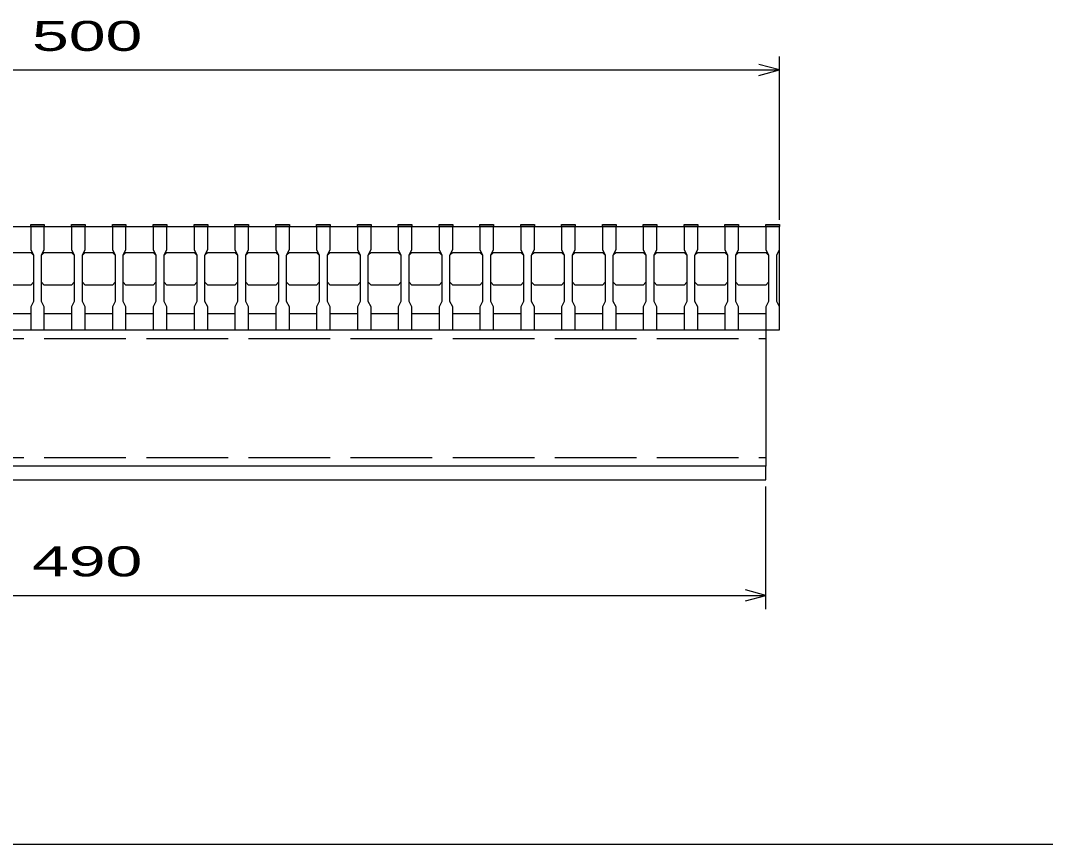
# Model space of a CAD drawing. Units: millimetres, scale not verified. Extents: x -910 to 866, y -641 to 527.
# Drawn here: x -489.8 to -113.3, y -573.2 to -270.6 of the extents above; entities that cross this region are included whole.
import ezdxf
from ezdxf.enums import TextEntityAlignment as Align

# ---------------------------------------------------------------- set-up
doc = ezdxf.new("R2010")
doc.units = ezdxf.units.MM
doc.header["$LTSCALE"] = 5
doc.linetypes.add('DASHED', pattern=[7.5, 6, -1.5])
for name, color, linetype, lineweight in [('0_2', 150, 'Continuous', 25), ('16', 3, 'Continuous', 25), ('22', 4, 'Continuous', 25)]:
    doc.layers.add(name, color=color, linetype=linetype, lineweight=lineweight)
doc.styles.add('ベクトル', font='')
doc.styles.get('ベクトル').set_extended_font_data('ベクトル')

msp = doc.modelspace()

# ---------------------------------------------------------------- linework, layer by layer
at = {"layer": '0_2'}
msp.add_line((865.5, -573.25), (-864.5, -573.25), dxfattribs=at)
at = {"layer": '16'}
for p, q in [((-711, -346.25), (-211, -346.25)), ((-486, -346.25), (-486, -345.55)), ((-486, -345.55), (-481, -345.55)), ((-486, -346.25), (-486, -354.75)), ((-481, -346.25), (-486, -346.25)), ((-481, -345.55), (-481, -346.25)), ((-481, -354.75), (-481, -346.25)), ((-471, -346.25), (-471, -345.55)), ((-471, -345.55), (-466, -345.55)), ((-471, -346.25), (-471, -354.75)), ((-466, -346.25), (-471, -346.25)), ((-466, -345.55), (-466, -346.25)), ((-466, -354.75), (-466, -346.25)), ((-456, -346.25), (-456, -345.55)), ((-456, -345.55), (-451, -345.55)), ((-456, -346.25), (-456, -354.75)), ((-451, -346.25), (-456, -346.25)), ((-451, -345.55), (-451, -346.25)), ((-451, -354.75), (-451, -346.25)), ((-441, -346.25), (-441, -345.55)), ((-441, -345.55), (-436, -345.55)), ((-441, -346.25), (-441, -354.75)), ((-436, -346.25), (-441, -346.25)), ((-436, -345.55), (-436, -346.25)), ((-436, -354.75), (-436, -346.25)), ((-426, -346.25), (-426, -345.55)), ((-426, -345.55), (-421, -345.55)), ((-426, -346.25), (-426, -354.75)), ((-421, -346.25), (-426, -346.25)), ((-421, -345.55), (-421, -346.25)), ((-421, -354.75), (-421, -346.25)), ((-411, -346.25), (-411, -345.55)), ((-411, -345.55), (-406, -345.55)), ((-411, -346.25), (-411, -354.75)), ((-406, -346.25), (-411, -346.25)), ((-406, -345.55), (-406, -346.25)), ((-406, -354.75), (-406, -346.25)), ((-396, -346.25), (-396, -345.55)), ((-396, -345.55), (-391, -345.55)), ((-396, -346.25), (-396, -354.75)), ((-391, -346.25), (-396, -346.25)), ((-391, -345.55), (-391, -346.25)), ((-391, -354.75), (-391, -346.25)), ((-381, -346.25), (-381, -345.55)), ((-381, -345.55), (-376, -345.55)), ((-381, -346.25), (-381, -354.75)), ((-376, -346.25), (-381, -346.25)), ((-376, -345.55), (-376, -346.25)), ((-376, -354.75), (-376, -346.25)), ((-366, -346.25), (-366, -345.55)), ((-366, -345.55), (-361, -345.55)), ((-366, -346.25), (-366, -354.75)), ((-361, -346.25), (-366, -346.25)), ((-361, -345.55), (-361, -346.25)), ((-361, -354.75), (-361, -346.25)), ((-351, -346.25), (-351, -345.55)), ((-351, -345.55), (-346, -345.55)), ((-351, -346.25), (-351, -354.75)), ((-346, -346.25), (-351, -346.25)), ((-346, -345.55), (-346, -346.25)), ((-346, -354.75), (-346, -346.25)), ((-336, -346.25), (-336, -345.55)), ((-336, -345.55), (-331, -345.55)), ((-336, -346.25), (-336, -354.75)), ((-331, -346.25), (-336, -346.25)), ((-331, -345.55), (-331, -346.25)), ((-331, -354.75), (-331, -346.25)), ((-321, -346.25), (-321, -345.55)), ((-321, -345.55), (-316, -345.55)), ((-321, -346.25), (-321, -354.75)), ((-316, -346.25), (-321, -346.25)), ((-316, -345.55), (-316, -346.25)), ((-316, -354.75), (-316, -346.25)), ((-306, -346.25), (-306, -345.55)), ((-306, -345.55), (-301, -345.55)), ((-306, -346.25), (-306, -354.75)), ((-301, -346.25), (-306, -346.25)), ((-301, -345.55), (-301, -346.25)), ((-301, -354.75), (-301, -346.25)), ((-291, -346.25), (-291, -345.55)), ((-291, -345.55), (-286, -345.55)), ((-291, -346.25), (-291, -354.75)), ((-286, -346.25), (-291, -346.25)), ((-286, -345.55), (-286, -346.25)), ((-286, -354.75), (-286, -346.25)), ((-276, -346.25), (-276, -345.55)), ((-276, -345.55), (-271, -345.55)), ((-276, -346.25), (-276, -354.75)), ((-271, -346.25), (-276, -346.25)), ((-271, -345.55), (-271, -346.25)), ((-271, -354.75), (-271, -346.25)), ((-261, -346.25), (-261, -345.55)), ((-261, -345.55), (-256, -345.55)), ((-261, -346.25), (-261, -354.75)), ((-256, -346.25), (-261, -346.25)), ((-256, -345.55), (-256, -346.25)), ((-256, -354.75), (-256, -346.25)), ((-246, -346.25), (-246, -345.55)), ((-246, -345.55), (-241, -345.55)), ((-246, -346.25), (-246, -354.75)), ((-241, -346.25), (-246, -346.25)), ((-241, -345.55), (-241, -346.25)), ((-241, -354.75), (-241, -346.25)), ((-231, -346.25), (-231, -345.55)), ((-231, -345.55), (-226, -345.55)), ((-231, -346.25), (-231, -354.75)), ((-226, -346.25), (-231, -346.25)), ((-226, -345.55), (-226, -346.25)), ((-226, -354.75), (-226, -346.25)), ((-216, -346.25), (-216, -345.55)), ((-216, -345.55), (-211, -345.55)), ((-216, -346.25), (-216, -354.75)), ((-211, -346.25), (-216, -346.25)), ((-211, -345.55), (-211, -346.25)), ((-211, -354.75), (-211, -346.25)), ((-211, -378.25), (-211, -346.25)), ((-496, -355.75), (-486, -355.75)), ((-486, -354.75), (-485, -356.75)), ((-486, -355.75), (-485, -356.75)), ((-485, -356.75), (-485, -373.75)), ((-482, -356.75), (-481, -354.75)), ((-482, -356.75), (-481, -355.75)), ((-482, -373.75), (-482, -356.75)), ((-481, -355.75), (-471, -355.75)), ((-471, -354.75), (-470, -356.75)), ((-471, -355.75), (-470, -356.75)), ((-470, -356.75), (-470, -373.75)), ((-467, -356.75), (-466, -354.75)), ((-467, -356.75), (-466, -355.75)), ((-467, -373.75), (-467, -356.75)), ((-466, -355.75), (-456, -355.75)), ((-456, -354.75), (-455, -356.75)), ((-456, -355.75), (-455, -356.75)), ((-455, -356.75), (-455, -373.75)), ((-452, -356.75), (-451, -354.75)), ((-452, -356.75), (-451, -355.75)), ((-452, -373.75), (-452, -356.75)), ((-451, -355.75), (-441, -355.75)), ((-441, -354.75), (-440, -356.75)), ((-441, -355.75), (-440, -356.75)), ((-440, -356.75), (-440, -373.75)), ((-437, -356.75), (-436, -354.75)), ((-437, -356.75), (-436, -355.75)), ((-437, -373.75), (-437, -356.75)), ((-436, -355.75), (-426, -355.75)), ((-426, -354.75), (-425, -356.75)), ((-426, -355.75), (-425, -356.75)), ((-425, -356.75), (-425, -373.75)), ((-422, -356.75), (-421, -354.75)), ((-422, -356.75), (-421, -355.75)), ((-422, -373.75), (-422, -356.75)), ((-421, -355.75), (-411, -355.75)), ((-411, -354.75), (-410, -356.75)), ((-411, -355.75), (-410, -356.75)), ((-410, -356.75), (-410, -373.75)), ((-407, -356.75), (-406, -354.75)), ((-407, -356.75), (-406, -355.75)), ((-407, -373.75), (-407, -356.75)), ((-406, -355.75), (-396, -355.75)), ((-396, -354.75), (-395, -356.75)), ((-396, -355.75), (-395, -356.75)), ((-395, -356.75), (-395, -373.75)), ((-392, -356.75), (-391, -354.75)), ((-392, -356.75), (-391, -355.75)), ((-392, -373.75), (-392, -356.75)), ((-391, -355.75), (-381, -355.75)), ((-381, -354.75), (-380, -356.75)), ((-381, -355.75), (-380, -356.75)), ((-380, -356.75), (-380, -373.75)), ((-377, -356.75), (-376, -354.75)), ((-377, -356.75), (-376, -355.75)), ((-377, -373.75), (-377, -356.75)), ((-376, -355.75), (-366, -355.75)), ((-366, -354.75), (-365, -356.75)), ((-366, -355.75), (-365, -356.75)), ((-365, -356.75), (-365, -373.75)), ((-362, -356.75), (-361, -354.75)), ((-362, -356.75), (-361, -355.75)), ((-362, -373.75), (-362, -356.75)), ((-361, -355.75), (-351, -355.75)), ((-351, -354.75), (-350, -356.75)), ((-351, -355.75), (-350, -356.75)), ((-350, -356.75), (-350, -373.75)), ((-347, -356.75), (-346, -354.75)), ((-347, -356.75), (-346, -355.75)), ((-347, -373.75), (-347, -356.75)), ((-346, -355.75), (-336, -355.75)), ((-336, -354.75), (-335, -356.75)), ((-336, -355.75), (-335, -356.75)), ((-335, -356.75), (-335, -373.75)), ((-332, -356.75), (-331, -354.75)), ((-332, -356.75), (-331, -355.75)), ((-332, -373.75), (-332, -356.75)), ((-331, -355.75), (-321, -355.75)), ((-321, -354.75), (-320, -356.75)), ((-321, -355.75), (-320, -356.75)), ((-320, -356.75), (-320, -373.75)), ((-317, -356.75), (-316, -354.75)), ((-317, -356.75), (-316, -355.75)), ((-317, -373.75), (-317, -356.75)), ((-316, -355.75), (-306, -355.75)), ((-306, -354.75), (-305, -356.75)), ((-306, -355.75), (-305, -356.75)), ((-305, -356.75), (-305, -373.75)), ((-302, -356.75), (-301, -354.75)), ((-302, -356.75), (-301, -355.75)), ((-302, -373.75), (-302, -356.75)), ((-301, -355.75), (-291, -355.75)), ((-291, -354.75), (-290, -356.75)), ((-291, -355.75), (-290, -356.75)), ((-290, -356.75), (-290, -373.75)), ((-287, -356.75), (-286, -354.75)), ((-287, -356.75), (-286, -355.75)), ((-287, -373.75), (-287, -356.75)), ((-286, -355.75), (-276, -355.75)), ((-276, -354.75), (-275, -356.75)), ((-276, -355.75), (-275, -356.75)), ((-275, -356.75), (-275, -373.75)), ((-272, -356.75), (-271, -354.75)), ((-272, -356.75), (-271, -355.75)), ((-272, -373.75), (-272, -356.75)), ((-271, -355.75), (-261, -355.75)), ((-261, -354.75), (-260, -356.75)), ((-261, -355.75), (-260, -356.75)), ((-260, -356.75), (-260, -373.75)), ((-257, -356.75), (-256, -354.75)), ((-257, -356.75), (-256, -355.75)), ((-257, -373.75), (-257, -356.75)), ((-256, -355.75), (-246, -355.75)), ((-246, -354.75), (-245, -356.75)), ((-246, -355.75), (-245, -356.75)), ((-245, -356.75), (-245, -373.75)), ((-242, -356.75), (-241, -354.75)), ((-242, -356.75), (-241, -355.75)), ((-242, -373.75), (-242, -356.75)), ((-241, -355.75), (-231, -355.75)), ((-231, -354.75), (-230, -356.75)), ((-231, -355.75), (-230, -356.75)), ((-230, -356.75), (-230, -373.75)), ((-227, -356.75), (-226, -354.75)), ((-227, -356.75), (-226, -355.75)), ((-227, -373.75), (-227, -356.75)), ((-226, -355.75), (-216, -355.75)), ((-216, -354.75), (-215, -356.75)), ((-216, -355.75), (-215, -356.75)), ((-215, -356.75), (-215, -373.75)), ((-212, -356.75), (-211, -354.75)), ((-212, -373.75), (-212, -356.75)), ((-486, -367.75), (-496, -367.75)), ((-485, -366.75), (-486, -367.75)), ((-481, -367.75), (-482, -366.75)), ((-471, -367.75), (-481, -367.75)), ((-470, -366.75), (-471, -367.75)), ((-466, -367.75), (-467, -366.75)), ((-456, -367.75), (-466, -367.75)), ((-455, -366.75), (-456, -367.75)), ((-451, -367.75), (-452, -366.75)), ((-441, -367.75), (-451, -367.75)), ((-440, -366.75), (-441, -367.75)), ((-436, -367.75), (-437, -366.75)), ((-426, -367.75), (-436, -367.75)), ((-425, -366.75), (-426, -367.75)), ((-421, -367.75), (-422, -366.75)), ((-411, -367.75), (-421, -367.75)), ((-410, -366.75), (-411, -367.75)), ((-406, -367.75), (-407, -366.75)), ((-396, -367.75), (-406, -367.75)), ((-395, -366.75), (-396, -367.75)), ((-391, -367.75), (-392, -366.75)), ((-381, -367.75), (-391, -367.75)), ((-380, -366.75), (-381, -367.75)), ((-376, -367.75), (-377, -366.75)), ((-366, -367.75), (-376, -367.75)), ((-365, -366.75), (-366, -367.75)), ((-361, -367.75), (-362, -366.75)), ((-351, -367.75), (-361, -367.75)), ((-350, -366.75), (-351, -367.75)), ((-346, -367.75), (-347, -366.75)), ((-336, -367.75), (-346, -367.75)), ((-335, -366.75), (-336, -367.75)), ((-331, -367.75), (-332, -366.75)), ((-321, -367.75), (-331, -367.75)), ((-320, -366.75), (-321, -367.75)), ((-316, -367.75), (-317, -366.75)), ((-306, -367.75), (-316, -367.75)), ((-305, -366.75), (-306, -367.75)), ((-301, -367.75), (-302, -366.75)), ((-291, -367.75), (-301, -367.75)), ((-290, -366.75), (-291, -367.75)), ((-286, -367.75), (-287, -366.75)), ((-276, -367.75), (-286, -367.75)), ((-275, -366.75), (-276, -367.75)), ((-271, -367.75), (-272, -366.75)), ((-261, -367.75), (-271, -367.75)), ((-260, -366.75), (-261, -367.75)), ((-256, -367.75), (-257, -366.75)), ((-246, -367.75), (-256, -367.75)), ((-245, -366.75), (-246, -367.75)), ((-241, -367.75), (-242, -366.75)), ((-231, -367.75), (-241, -367.75)), ((-230, -366.75), (-231, -367.75)), ((-226, -367.75), (-227, -366.75)), ((-216, -367.75), (-226, -367.75)), ((-215, -366.75), (-216, -367.75)), ((-485, -373.75), (-486, -375.75)), ((-486, -375.75), (-486, -384.25)), ((-481, -375.75), (-482, -373.75)), ((-481, -384.25), (-481, -375.75)), ((-470, -373.75), (-471, -375.75)), ((-471, -375.75), (-471, -384.25)), ((-466, -375.75), (-467, -373.75)), ((-466, -384.25), (-466, -375.75)), ((-455, -373.75), (-456, -375.75)), ((-456, -375.75), (-456, -384.25)), ((-451, -375.75), (-452, -373.75)), ((-451, -384.25), (-451, -375.75)), ((-440, -373.75), (-441, -375.75)), ((-441, -375.75), (-441, -384.25)), ((-436, -375.75), (-437, -373.75)), ((-436, -384.25), (-436, -375.75)), ((-425, -373.75), (-426, -375.75)), ((-426, -375.75), (-426, -384.25)), ((-421, -375.75), (-422, -373.75)), ((-421, -384.25), (-421, -375.75)), ((-410, -373.75), (-411, -375.75)), ((-411, -375.75), (-411, -384.25)), ((-406, -375.75), (-407, -373.75)), ((-406, -384.25), (-406, -375.75)), ((-395, -373.75), (-396, -375.75)), ((-396, -375.75), (-396, -384.25)), ((-391, -375.75), (-392, -373.75)), ((-391, -384.25), (-391, -375.75)), ((-380, -373.75), (-381, -375.75)), ((-381, -375.75), (-381, -384.25)), ((-376, -375.75), (-377, -373.75)), ((-376, -384.25), (-376, -375.75)), ((-365, -373.75), (-366, -375.75)), ((-366, -375.75), (-366, -384.25)), ((-361, -375.75), (-362, -373.75)), ((-361, -384.25), (-361, -375.75)), ((-350, -373.75), (-351, -375.75)), ((-351, -375.75), (-351, -384.25)), ((-346, -375.75), (-347, -373.75)), ((-346, -384.25), (-346, -375.75)), ((-335, -373.75), (-336, -375.75)), ((-336, -375.75), (-336, -384.25)), ((-331, -375.75), (-332, -373.75)), ((-331, -384.25), (-331, -375.75)), ((-320, -373.75), (-321, -375.75)), ((-321, -375.75), (-321, -384.25)), ((-316, -375.75), (-317, -373.75)), ((-316, -384.25), (-316, -375.75)), ((-305, -373.75), (-306, -375.75)), ((-306, -375.75), (-306, -384.25)), ((-301, -375.75), (-302, -373.75)), ((-301, -384.25), (-301, -375.75)), ((-290, -373.75), (-291, -375.75)), ((-291, -375.75), (-291, -384.25)), ((-286, -375.75), (-287, -373.75)), ((-286, -384.25), (-286, -375.75)), ((-275, -373.75), (-276, -375.75)), ((-276, -375.75), (-276, -384.25)), ((-271, -375.75), (-272, -373.75)), ((-271, -384.25), (-271, -375.75)), ((-260, -373.75), (-261, -375.75)), ((-261, -375.75), (-261, -384.25)), ((-256, -375.75), (-257, -373.75)), ((-256, -384.25), (-256, -375.75)), ((-245, -373.75), (-246, -375.75)), ((-246, -375.75), (-246, -384.25)), ((-241, -375.75), (-242, -373.75)), ((-241, -384.25), (-241, -375.75)), ((-230, -373.75), (-231, -375.75)), ((-231, -375.75), (-231, -384.25)), ((-226, -375.75), (-227, -373.75)), ((-226, -384.25), (-226, -375.75)), ((-215, -373.75), (-216, -375.75)), ((-216, -375.75), (-216, -384.25)), ((-211, -375.75), (-212, -373.75)), ((-211, -384.25), (-211, -375.75)), ((-496, -378.25), (-486, -378.25)), ((-481, -378.25), (-471, -378.25)), ((-466, -378.25), (-456, -378.25)), ((-451, -378.25), (-441, -378.25)), ((-436, -378.25), (-426, -378.25)), ((-421, -378.25), (-411, -378.25)), ((-406, -378.25), (-396, -378.25)), ((-391, -378.25), (-381, -378.25)), ((-376, -378.25), (-366, -378.25)), ((-361, -378.25), (-351, -378.25)), ((-346, -378.25), (-336, -378.25)), ((-331, -378.25), (-321, -378.25)), ((-316, -378.25), (-306, -378.25)), ((-301, -378.25), (-291, -378.25)), ((-286, -378.25), (-276, -378.25)), ((-271, -378.25), (-261, -378.25)), ((-256, -378.25), (-246, -378.25)), ((-241, -378.25), (-231, -378.25)), ((-226, -378.25), (-216, -378.25)), ((-706, -384.25), (-216, -384.25)), ((-486, -384.25), (-481, -384.25)), ((-471, -384.25), (-466, -384.25)), ((-456, -384.25), (-451, -384.25)), ((-441, -384.25), (-436, -384.25)), ((-426, -384.25), (-421, -384.25)), ((-411, -384.25), (-406, -384.25)), ((-396, -384.25), (-391, -384.25)), ((-381, -384.25), (-376, -384.25)), ((-366, -384.25), (-361, -384.25)), ((-351, -384.25), (-346, -384.25)), ((-336, -384.25), (-331, -384.25)), ((-321, -384.25), (-316, -384.25)), ((-306, -384.25), (-301, -384.25)), ((-291, -384.25), (-286, -384.25)), ((-276, -384.25), (-271, -384.25)), ((-261, -384.25), (-256, -384.25)), ((-246, -384.25), (-241, -384.25)), ((-231, -384.25), (-226, -384.25)), ((-216, -384.25), (-211, -384.25)), ((-216, -384.25), (-216, -434.25)), ((-216, -434.25), (-706, -434.25)), ((-216, -434.25), (-706, -434.25)), ((-216, -439.25), (-216, -434.25)), ((-706, -439.25), (-216, -439.25))]:
    msp.add_line(p, q, dxfattribs=at)
at = {"layer": '16', "linetype": 'DASHED'}
for p, q in [((-706, -387.45), (-216, -387.45)), ((-706, -431.05), (-216, -431.05))]:
    msp.add_line(p, q, dxfattribs=at)
at = {"layer": '22'}
for p, q in [((-211, -343.75), (-211, -283.75)), ((-711, -288.75), (-211, -288.75)), ((-211, -288.75), (-218.5, -286.75)), ((-218.5, -290.75), (-211, -288.75)), ((-216, -486.75), (-216, -441.75)), ((-706, -481.75), (-216, -481.75)), ((-216, -481.75), (-223.5, -479.75)), ((-223.5, -483.75), (-216, -481.75))]:
    msp.add_line(p, q, dxfattribs=at)

# ---------------------------------------------------------------- texts
at = {"layer": '22', "color": 2, "style": 'ベクトル', "width": 1.65}
for s, p in [(' 500 ', (-492.25, -276.25)), (' 490 ', (-492.25, -469.25))]:
    msp.add_text(s, height=11, dxfattribs=at).set_placement(p, align=Align.MIDDLE_LEFT)

doc.saveas('drawing.dxf')
